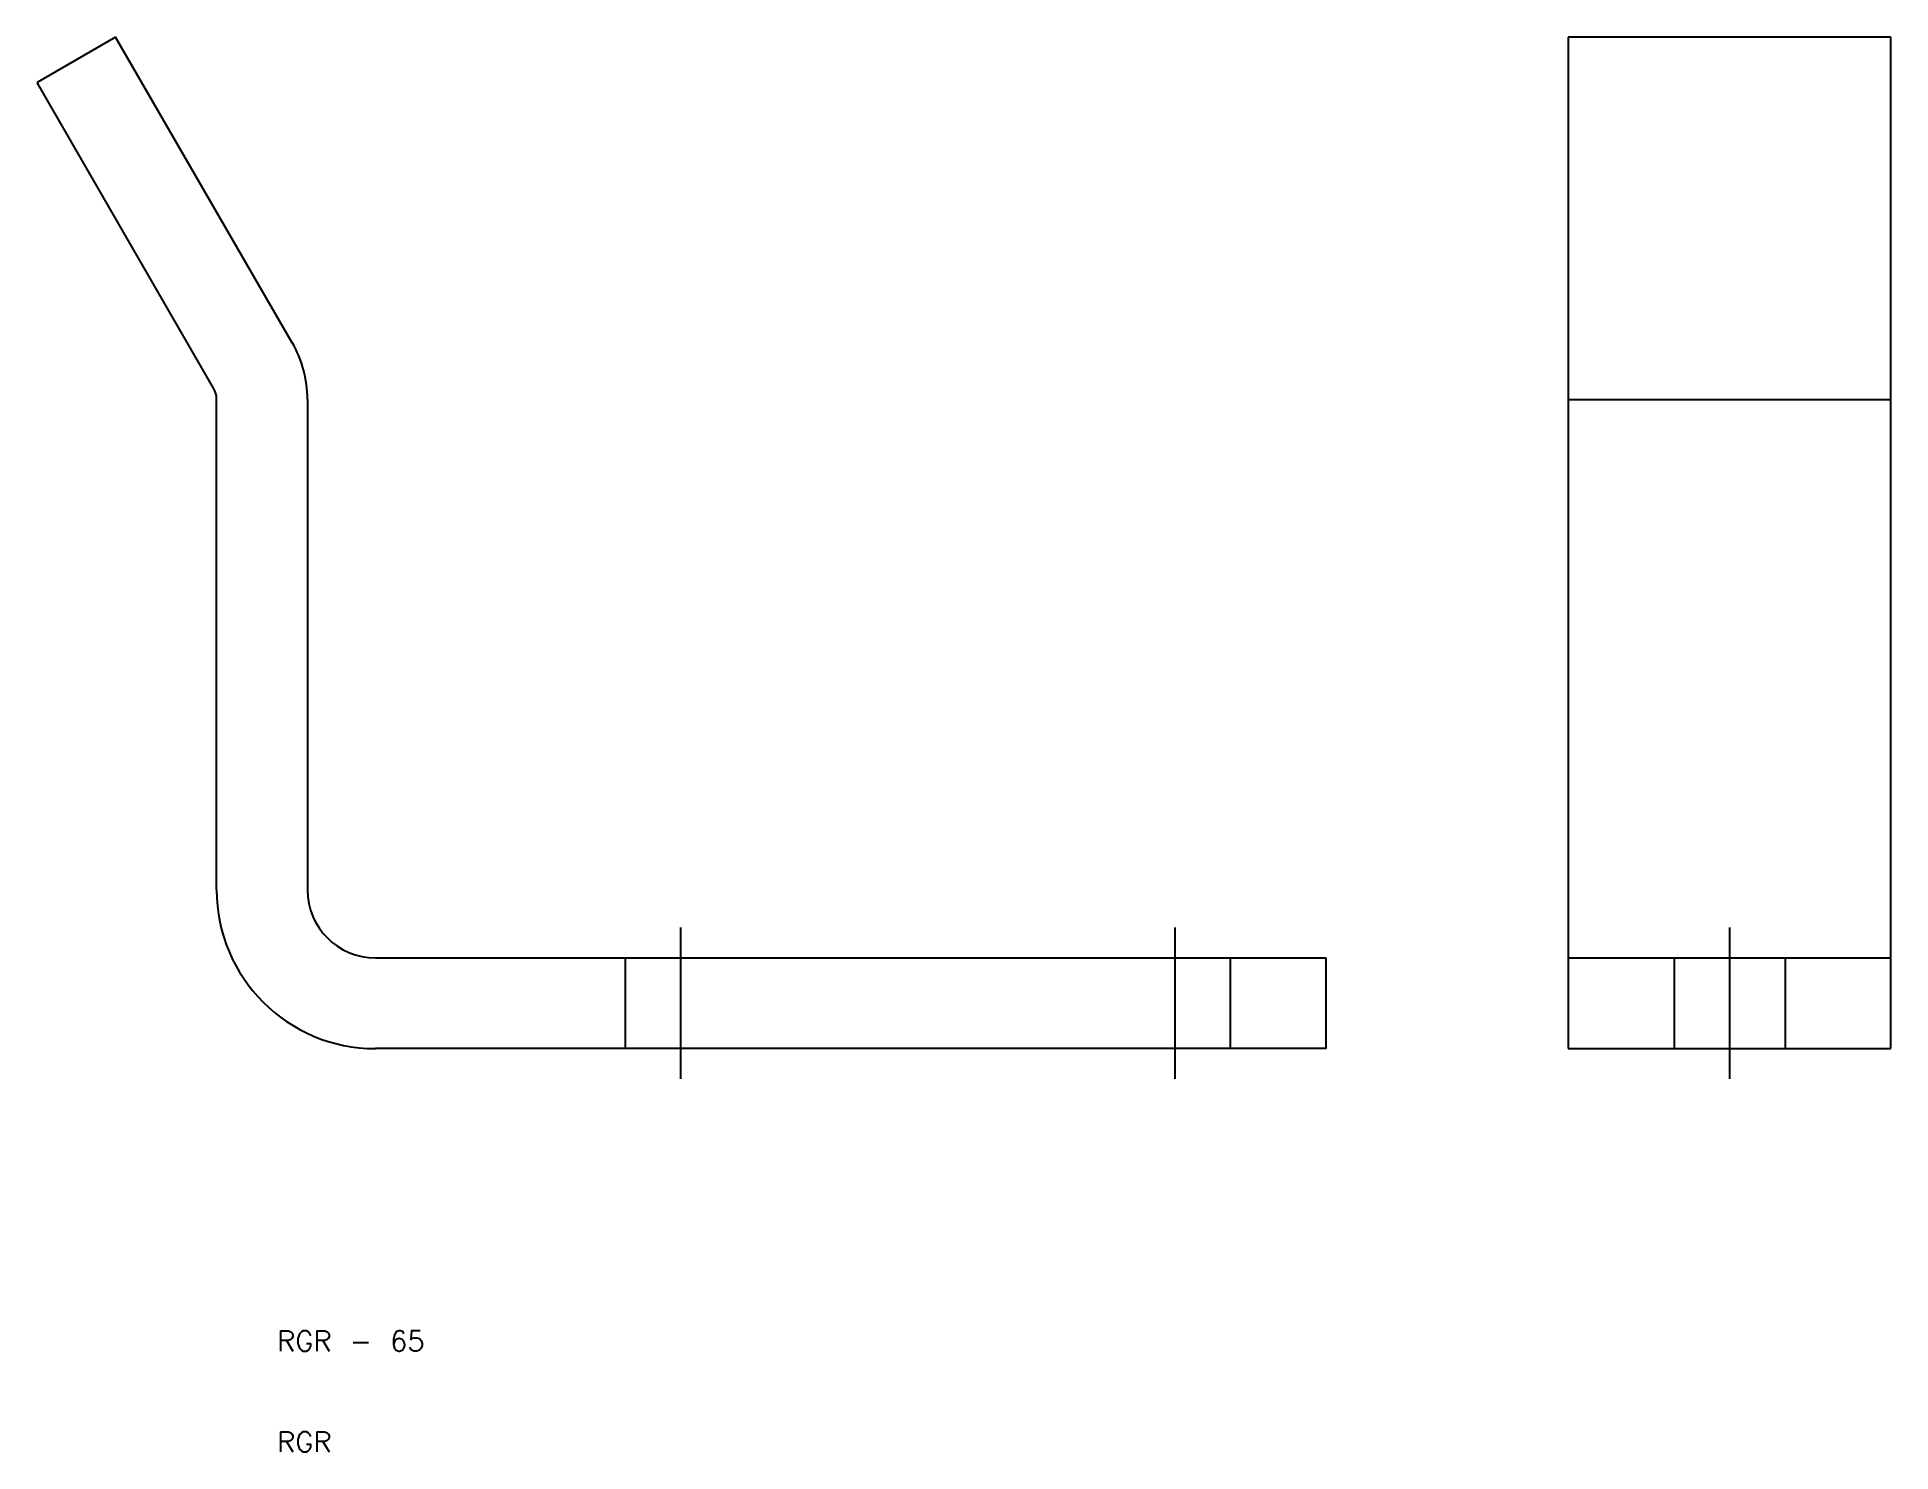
# Model space of a CAD drawing. Extents: x -14 to 170, y 10 to 150.
import ezdxf

# ---------------------------------------------------------------- set-up
doc = ezdxf.new("R2010")
doc.units = 0
doc.linetypes.add('CENTER', pattern=[50.8, 31.75, -6.35, 6.35, -6.35])
doc.linetypes.add('DASHED', pattern=[19.05, 12.7, -6.35])
doc.layers.get('0').update_dxf_attribs({"linetype": 'CONTINUOUS'})
doc.layers.add('CENTER', color=1, linetype='CENTER')
doc.styles.get("Standard").update_dxf_attribs({"font": 'txt.shx'})

msp = doc.modelspace()

# ---------------------------------------------------------------- linework, layer by layer
for p, q in [((-6.01, 150.33), (-13.8, 145.83)), ((11.49, 120.02), (-6.01, 150.33)), ((170, 150.33), (138, 150.33)), ((138, 150.33), (138, 50)), ((170, 50), (170, 150.33)), ((3.7, 115.52), (-13.8, 145.83)), ((4, 65.75), (4, 114.4)), ((13, 114.4), (13, 65.75)), ((138, 114.4), (170, 114.4)), ((19.75, 59), (114, 59)), ((114, 50), (114, 59)), ((138, 59), (170, 59)), ((114, 50), (19.75, 50)), ((138, 50), (170, 50))]:
    msp.add_line(p, q)
at = {"color": 3, "linetype": 'DASHED'}
for p, q in [((44.5, 59), (44.5, 50)), ((104.5, 59), (104.5, 50)), ((148.5, 59), (148.5, 50)), ((159.5, 59), (159.5, 50))]:
    msp.add_line(p, q, dxfattribs=at)
for centre, radius, start, end in [((1.75, 114.4), 11.25, 0, 30), ((1.75, 114.4), 2.25, 0, 30), ((19.75, 65.75), 15.75, 180, 270), ((19.75, 65.75), 6.75, 180, 270)]:
    msp.add_arc(centre, radius, start, end)
at = {"layer": 'CENTER'}
for p, q in [((50, 62), (50, 47)), ((99, 62), (99, 47)), ((154, 62), (154, 47))]:
    msp.add_line(p, q, dxfattribs=at)

# ---------------------------------------------------------------- texts
for s, p in [('RGR - 65', (10, 20)), ('RGR', (10, 10))]:
    msp.add_text(s, height=2).set_placement(p)

doc.saveas('drawing.dxf')
